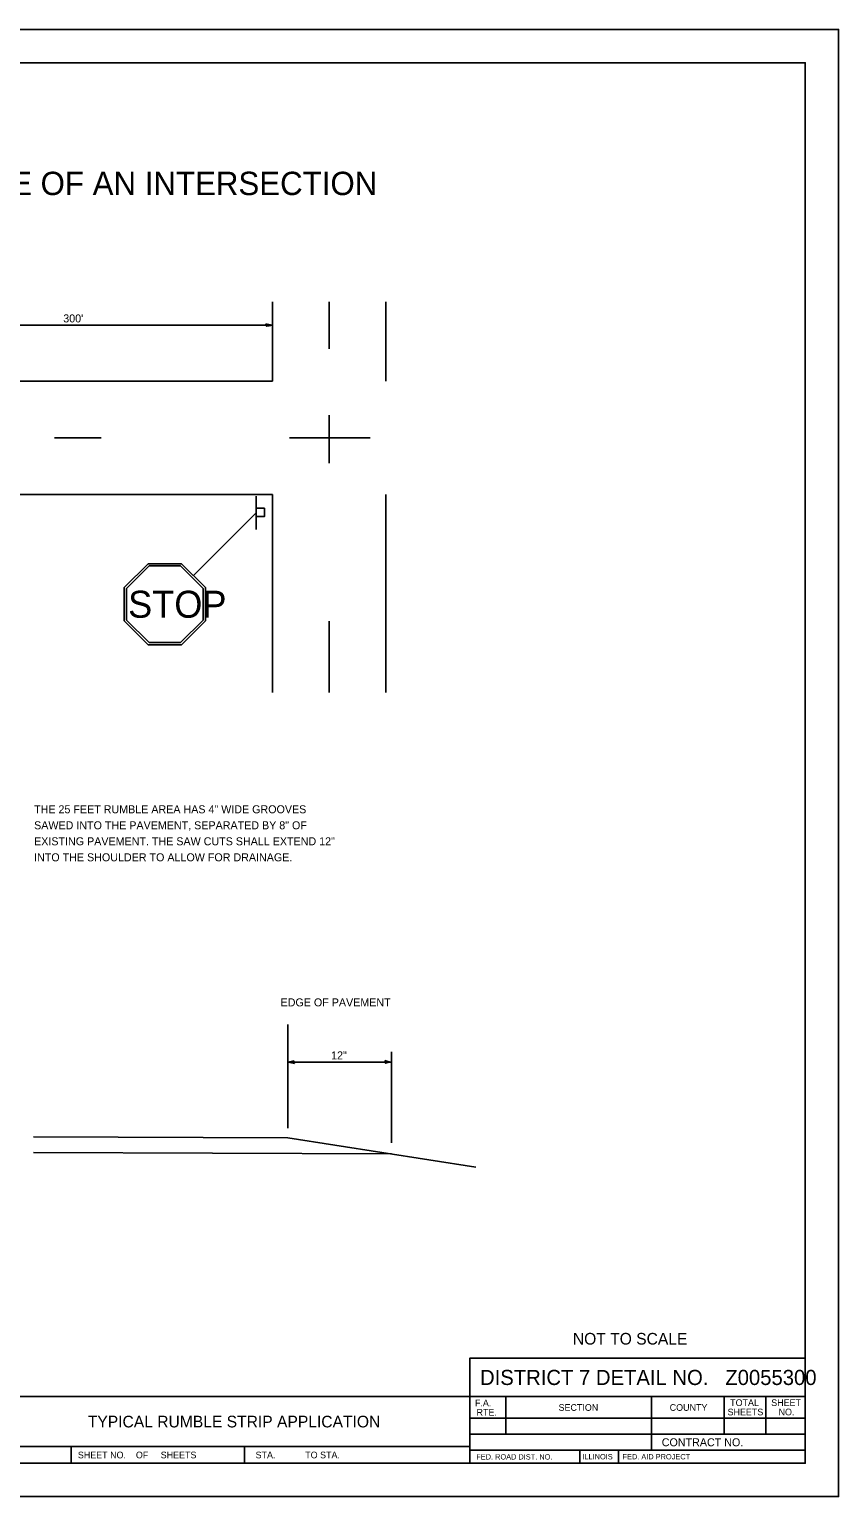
# Model space of a CAD drawing. Extents: x 100000 to 100034, y 100352 to 100374.
# Drawn here: x 100021.88 to 100034, y 100352 to 100374 of the extents above; entities that cross this region are included whole.
import ezdxf

# ---------------------------------------------------------------- set-up
doc = ezdxf.new("R2010")
doc.units = 0
for name, color, linetype in [('Alignment_EX_20 Centerline', 7, 'Continuous'), ('Design_PR_EOP', 7, 'Continuous'), ('Drainage_PR', 7, 'Continuous'), ('Notes', 7, 'Continuous'), ('Sheets_50 Reference Boundary', 7, 'Continuous'), ('Sheets_General Details', 7, 'Continuous'), ('Sheets_Printer Plotting Border', 7, 'Continuous'), ('Topo_Traffic Sign', 7, 'Continuous')]:
    doc.layers.add(name, color=color, linetype=linetype)

msp = doc.modelspace()

# ---------------------------------------------------------------- linework, layer by layer
at = {"layer": 'Alignment_EX_20 Centerline'}
for p, q in [((100026.367, 100369.912), (100026.367, 100369.21)), ((100026.367, 100368.217), (100026.367, 100367.496)), ((100022.251, 100367.875), (100022.951, 100367.875)), ((100025.771, 100367.875), (100026.982, 100367.875)), ((100026.367, 100365.128), (100026.367, 100364.059))]:
    msp.add_line(p, q, dxfattribs=at)
at = {"layer": 'Design_PR_EOP'}
for p, q in [((100025.519, 100368.723), (100025.519, 100369.912)), ((100027.215, 100368.723), (100027.215, 100369.912)), ((100020.768, 100368.723), (100025.519, 100368.723)), ((100018.947, 100367.026), (100025.519, 100367.026)), ((100025.519, 100367.026), (100025.519, 100364.059)), ((100027.215, 100367.026), (100027.215, 100364.059))]:
    msp.add_line(p, q, dxfattribs=at)
at = {"layer": 'Drainage_PR'}
for p, q in [((100025.748, 100357.527), (100025.748, 100359.081)), ((100025.748, 100358.516), (100027.301, 100358.516)), ((100027.301, 100357.307), (100027.301, 100358.67)), ((100021.936, 100357.397), (100025.748, 100357.38)), ((100025.748, 100357.38), (100028.564, 100356.942)), ((100021.935, 100357.162), (100027.301, 100357.138))]:
    msp.add_line(p, q, dxfattribs=at)
for points in [[(100025.848, 100358.495), (100025.839, 100358.514), (100025.836, 100358.533), (100025.798, 100358.525), (100025.748, 100358.516), (100025.801, 100358.506)], [(100027.201, 100358.537), (100027.209, 100358.518), (100027.212, 100358.499), (100027.251, 100358.507), (100027.301, 100358.516), (100027.247, 100358.526)]]:
    msp.add_lwpolyline(points, close=True, dxfattribs=at)
at = {"layer": 'Notes'}
for p, q in [((100019.608, 100369.566), (100025.519, 100369.566)), ((100025.274, 100366.75), (100024.333, 100365.809))]:
    msp.add_line(p, q, dxfattribs=at)
msp.add_lwpolyline([(100025.419, 100369.587), (100025.427, 100369.568), (100025.43, 100369.549), (100025.469, 100369.557), (100025.519, 100369.566), (100025.465, 100369.576)], close=True, dxfattribs=at)
at = {"layer": 'Sheets_50 Reference Boundary'}
msp.add_lwpolyline([(100002, 100373.5), (100033.5, 100373.5), (100033.5, 100353.5), (100002, 100353.5)], close=True, dxfattribs=at)
at = {"layer": 'Sheets_General Details'}
for p, q in [((100034, 100374), (100000, 100374)), ((100034, 100352), (100034, 100374)), ((100002, 100353.5), (100033.5, 100353.5)), ((100028.474, 100353.5), (100028.474, 100352.5)), ((100029.014, 100353.5), (100029.014, 100352.935)), ((100031.194, 100353.5), (100031.194, 100352.695)), ((100032.286, 100353.5), (100032.286, 100352.935)), ((100032.907, 100353.5), (100032.907, 100352.935)), ((100028.474, 100353.175), (100033.5, 100353.175)), ((100028.474, 100352.935), (100033.5, 100352.935)), ((100020.774, 100352.75), (100028.474, 100352.75)), ((100022.5, 100352.75), (100022.5, 100352.5)), ((100025.1, 100352.75), (100025.1, 100352.5)), ((100028.474, 100352.695), (100033.5, 100352.695)), ((100030.121, 100352.695), (100030.121, 100352.5)), ((100030.701, 100352.695), (100030.701, 100352.5)), ((100034, 100352), (100000, 100352))]:
    msp.add_line(p, q, dxfattribs=at)
for points in [[(100002, 100373.5), (100033.5, 100373.5), (100033.5, 100352.5), (100002, 100352.5)], [(100028.474, 100353.5), (100033.5, 100353.5), (100033.5, 100354.074), (100028.474, 100354.074)]]:
    msp.add_lwpolyline(points, close=True, dxfattribs=at)
at = {"layer": 'Sheets_Printer Plotting Border'}
msp.add_lwpolyline([(100000, 100352), (100034, 100352), (100034, 100374), (100000, 100374)], close=True, dxfattribs=at)
at = {"layer": 'Topo_Traffic Sign'}
for p, q in [((100025.274, 100367), (100025.274, 100366.5)), ((100023.655, 100365.988), (100023.298, 100365.631)), ((100024.155, 100365.988), (100023.655, 100365.988)), ((100024.512, 100365.631), (100024.155, 100365.988)), ((100023.668, 100365.956), (100023.329, 100365.617)), ((100024.142, 100365.956), (100023.668, 100365.956)), ((100024.481, 100365.617), (100024.142, 100365.956)), ((100023.298, 100365.631), (100023.298, 100365.131)), ((100023.329, 100365.617), (100023.329, 100365.144)), ((100024.481, 100365.144), (100024.481, 100365.617)), ((100024.512, 100365.131), (100024.512, 100365.631)), ((100023.298, 100365.131), (100023.655, 100364.773)), ((100023.329, 100365.144), (100023.668, 100364.805)), ((100024.142, 100364.805), (100024.481, 100365.144)), ((100024.155, 100364.773), (100024.512, 100365.131)), ((100023.655, 100364.773), (100024.155, 100364.773)), ((100023.668, 100364.805), (100024.142, 100364.805))]:
    msp.add_line(p, q, dxfattribs=at)
msp.add_lwpolyline([(100025.399, 100366.822), (100025.274, 100366.822), (100025.274, 100366.697), (100025.399, 100366.697)], close=True, dxfattribs=at)

# ---------------------------------------------------------------- texts
at = {"layer": 'Drainage_PR'}
for s, p in [('EDGE OF PAVEMENT', (100025.639, 100359.351)), ('12"', (100026.396, 100358.556))]:
    msp.add_text(s, height=0.12, dxfattribs=at).set_placement(p)
at = {"layer": 'Notes'}
for s, height, p in [('TYPICAL RUMBLE STRIP APPLICATION IN ADVANCE OF AN INTERSECTION', 0.35, (100010.158, 100371.515)), ("300'", 0.12, (100022.383, 100369.606)), ('THE 25 FEET RUMBLE AREA HAS 4" WIDE GROOVES', 0.12, (100021.946, 100362.246)), ('SAWED INTO THE PAVEMENT, SEPARATED BY 8" OF', 0.12, (100021.946, 100362.006)), ('EXISTING PAVEMENT. THE SAW CUTS SHALL EXTEND 12"', 0.12, (100021.946, 100361.766)), ('INTO THE SHOULDER TO ALLOW FOR DRAINAGE.', 0.12, (100021.946, 100361.526)), ('NOT TO SCALE', 0.175, (100030.018, 100354.28))]:
    msp.add_text(s, height=height, dxfattribs=at).set_placement(p)
at = {"layer": 'Sheets_General Details'}
for s, height, p in [('DISTRICT 7 DETAIL NO.   Z0055300 ', 0.2269, (100028.627, 100353.674)), ('F.A. ', 0.1, (100028.551, 100353.355)), ('TOTAL', 0.1, (100032.375, 100353.359)), ('SHEET', 0.1, (100032.99, 100353.359)), ('RTE.', 0.1, (100028.575, 100353.215)), ('SECTION', 0.1, (100029.804, 100353.287)), ('COUNTY', 0.1, (100031.469, 100353.287)), ('SHEETS', 0.1, (100032.336, 100353.219)), ('NO.', 0.1, (100033.1, 100353.219)), ('TYPICAL RUMBLE STRIP APPLICATION', 0.175, (100022.751, 100353.038)), ('CONTRACT NO.      ', 0.12, (100031.35, 100352.755)), ('SHEET NO.    OF     SHEETS', 0.1, (100022.602, 100352.575)), ('STA.            TO STA.            ', 0.1, (100025.265, 100352.575)), ('FED. ROAD DIST. NO.  ', 0.08, (100028.571, 100352.557)), ('ILLINOIS', 0.08, (100030.161, 100352.559)), ('FED. AID PROJECT', 0.08, (100030.762, 100352.559))]:
    msp.add_text(s, height=height, dxfattribs=at).set_placement(p)
at = {"layer": 'Topo_Traffic Sign'}
msp.add_text('STOP', height=0.4048, dxfattribs=at).set_placement((100023.355, 100365.178))

doc.saveas('drawing.dxf')
